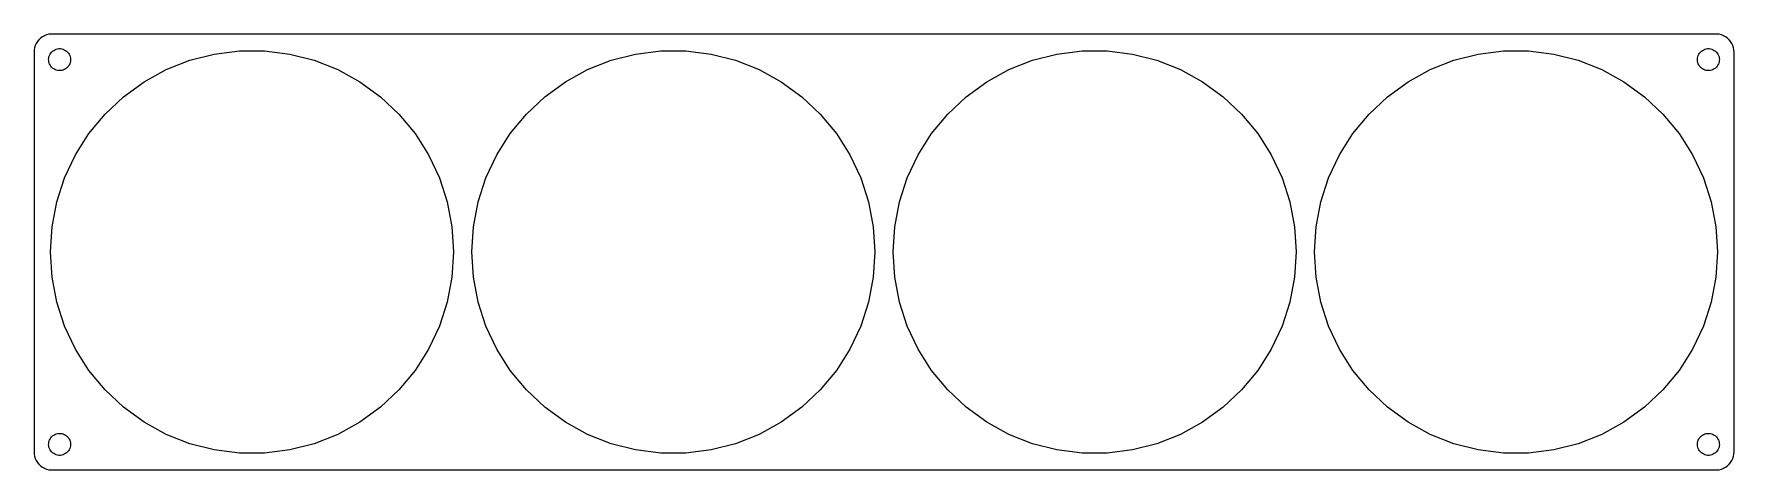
# Model space of a CAD drawing. Header units: metres. Extents: x -232 to 232, y -59 to 59.
import ezdxf

# ---------------------------------------------------------------- set-up
doc = ezdxf.new("R2010")
doc.units = ezdxf.units.M

msp = doc.modelspace()

# ---------------------------------------------------------------- linework, layer by layer
for p, q in [((-231.843, 55.7434), (-231.961, 55.1267)), ((-231.649, 56.3406), (-231.843, 55.7434)), ((-231.382, 56.9088), (-231.649, 56.3406)), ((-231.045, 57.4389), (-231.382, 56.9088)), ((-230.645, 57.9227), (-231.045, 57.4389)), ((-230.187, 58.3526), (-230.645, 57.9227)), ((-229.679, 58.7216), (-230.187, 58.3526)), ((-229.129, 59.0241), (-229.679, 58.7216)), ((-228.545, 59.2553), (-229.129, 59.0241)), ((-227.937, 59.4114), (-228.545, 59.2553)), ((-227.314, 59.4901), (-227.937, 59.4114)), ((227.314, 59.4901), (-227.314, 59.4901)), ((227.937, 59.4114), (227.314, 59.4901)), ((228.545, 59.2553), (227.937, 59.4114)), ((229.129, 59.0241), (228.545, 59.2553)), ((229.679, 58.7216), (229.129, 59.0241)), ((230.187, 58.3526), (229.679, 58.7216)), ((230.645, 57.9227), (230.187, 58.3526)), ((231.045, 57.4389), (230.645, 57.9227)), ((231.382, 56.9088), (231.045, 57.4389)), ((231.649, 56.3406), (231.382, 56.9088)), ((231.843, 55.7434), (231.649, 56.3406)), ((231.961, 55.1267), (231.843, 55.7434)), ((-231.961, 55.1267), (-232, 54.5)), ((-232, 54.5), (-232, -54.5)), ((-228, 52.5), (-227.976, 52.876)), ((-227.976, 52.124), (-228, 52.5)), ((-227.976, 52.876), (-227.906, 53.2461)), ((-227.906, 51.7539), (-227.976, 52.124)), ((-227.906, 53.2461), (-227.789, 53.6044)), ((-227.789, 51.3956), (-227.906, 51.7539)), ((-227.789, 53.6044), (-227.629, 53.9453)), ((-227.629, 51.0547), (-227.789, 51.3956)), ((-227.629, 53.9453), (-227.427, 54.2634)), ((-227.427, 50.7366), (-227.629, 51.0547)), ((-227.427, 54.2634), (-227.187, 54.5536)), ((-227.187, 54.5536), (-226.912, 54.8115)), ((-226.912, 54.8115), (-226.607, 55.033)), ((-226.607, 55.033), (-226.277, 55.2145)), ((-226.277, 55.2145), (-225.927, 55.3532)), ((-225.927, 55.3532), (-225.562, 55.4469)), ((-225.562, 55.4469), (-225.188, 55.4941)), ((-225.188, 55.4941), (-224.812, 55.4941)), ((-224.812, 55.4941), (-224.438, 55.4469)), ((-224.438, 55.4469), (-224.073, 55.3532)), ((-224.073, 55.3532), (-223.723, 55.2145)), ((-223.723, 55.2145), (-223.393, 55.033)), ((-223.393, 55.033), (-223.088, 54.8115)), ((-223.088, 54.8115), (-222.813, 54.5536)), ((-222.813, 54.5536), (-222.573, 54.2634)), ((-222.573, 54.2634), (-222.371, 53.9453)), ((-222.371, 51.0547), (-222.573, 50.7366)), ((-222.371, 53.9453), (-222.211, 53.6044)), ((-222.211, 51.3956), (-222.371, 51.0547)), ((-222.211, 53.6044), (-222.094, 53.2461)), ((-222.094, 51.7539), (-222.211, 51.3956)), ((-222.094, 53.2461), (-222.024, 52.876)), ((-222.024, 52.124), (-222.094, 51.7539)), ((-222.024, 52.876), (-222, 52.5)), ((-222, 52.5), (-222.024, 52.124)), ((-195.918, 49.7655), (-189.496, 52.3081)), ((-189.496, 52.3081), (-182.806, 54.0258)), ((-182.806, 54.0258), (-175.953, 54.8915)), ((-175.953, 54.8915), (-169.047, 54.8915)), ((-169.047, 54.8915), (-162.194, 54.0258)), ((-162.194, 54.0258), (-155.504, 52.3081)), ((-155.504, 52.3081), (-149.082, 49.7655)), ((-80.9179, 49.7655), (-74.4959, 52.3081)), ((-74.4959, 52.3081), (-67.806, 54.0258)), ((-67.806, 54.0258), (-60.9535, 54.8915)), ((-60.9535, 54.8915), (-54.0465, 54.8915)), ((-54.0465, 54.8915), (-47.194, 54.0258)), ((-47.194, 54.0258), (-40.5041, 52.3081)), ((-40.5041, 52.3081), (-34.0821, 49.7655)), ((34.0821, 49.7655), (40.5041, 52.3081)), ((40.5041, 52.3081), (47.194, 54.0258)), ((47.194, 54.0258), (54.0465, 54.8915)), ((54.0465, 54.8915), (60.9535, 54.8915)), ((60.9535, 54.8915), (67.806, 54.0258)), ((67.806, 54.0258), (74.4959, 52.3081)), ((74.4959, 52.3081), (80.9179, 49.7655)), ((149.082, 49.7655), (155.504, 52.3081)), ((155.504, 52.3081), (162.194, 54.0258)), ((162.194, 54.0258), (169.047, 54.8915)), ((169.047, 54.8915), (175.953, 54.8915)), ((175.953, 54.8915), (182.806, 54.0258)), ((182.806, 54.0258), (189.496, 52.3081)), ((189.496, 52.3081), (195.918, 49.7655)), ((222, 52.5), (222.024, 52.876)), ((222.024, 52.124), (222, 52.5)), ((222.024, 52.876), (222.094, 53.2461)), ((222.094, 51.7539), (222.024, 52.124)), ((222.094, 53.2461), (222.211, 53.6044)), ((222.211, 51.3956), (222.094, 51.7539)), ((222.211, 53.6044), (222.371, 53.9453)), ((222.371, 51.0547), (222.211, 51.3956)), ((222.371, 53.9453), (222.573, 54.2634)), ((222.573, 50.7366), (222.371, 51.0547)), ((222.573, 54.2634), (222.813, 54.5536)), ((222.813, 54.5536), (223.088, 54.8115)), ((223.088, 54.8115), (223.393, 55.033)), ((223.393, 55.033), (223.723, 55.2145)), ((223.723, 55.2145), (224.073, 55.3532)), ((224.073, 55.3532), (224.438, 55.4469)), ((224.438, 55.4469), (224.812, 55.4941)), ((224.812, 55.4941), (225.188, 55.4941)), ((225.188, 55.4941), (225.562, 55.4469)), ((225.562, 55.4469), (225.927, 55.3532)), ((225.927, 55.3532), (226.277, 55.2145)), ((226.277, 55.2145), (226.607, 55.033)), ((226.607, 55.033), (226.912, 54.8115)), ((226.912, 54.8115), (227.187, 54.5536)), ((227.187, 54.5536), (227.427, 54.2634)), ((227.427, 54.2634), (227.629, 53.9453)), ((227.629, 51.0547), (227.427, 50.7366)), ((227.629, 53.9453), (227.789, 53.6044)), ((227.789, 51.3956), (227.629, 51.0547)), ((227.789, 53.6044), (227.906, 53.2461)), ((227.906, 51.7539), (227.789, 51.3956)), ((227.906, 53.2461), (227.976, 52.876)), ((227.976, 52.124), (227.906, 51.7539)), ((227.976, 52.876), (228, 52.5)), ((228, 52.5), (227.976, 52.124)), ((232, 54.5), (231.961, 55.1267)), ((232, -54.5), (232, 54.5)), ((-227.187, 50.4464), (-227.427, 50.7366)), ((-226.912, 50.1885), (-227.187, 50.4464)), ((-226.607, 49.967), (-226.912, 50.1885)), ((-226.277, 49.7855), (-226.607, 49.967)), ((-225.927, 49.6468), (-226.277, 49.7855)), ((-225.562, 49.5531), (-225.927, 49.6468)), ((-225.188, 49.5059), (-225.562, 49.5531)), ((-224.812, 49.5059), (-225.188, 49.5059)), ((-224.438, 49.5531), (-224.812, 49.5059)), ((-224.073, 49.6468), (-224.438, 49.5531)), ((-223.723, 49.7855), (-224.073, 49.6468)), ((-223.393, 49.967), (-223.723, 49.7855)), ((-223.088, 50.1885), (-223.393, 49.967)), ((-222.813, 50.4464), (-223.088, 50.1885)), ((-222.573, 50.7366), (-222.813, 50.4464)), ((-207.558, 42.3782), (-201.97, 46.438)), ((-201.97, 46.438), (-195.918, 49.7655)), ((-149.082, 49.7655), (-143.03, 46.438)), ((-143.03, 46.438), (-137.442, 42.3782)), ((-92.5583, 42.3782), (-86.9705, 46.438)), ((-86.9705, 46.438), (-80.9179, 49.7655)), ((-34.0821, 49.7655), (-28.0295, 46.438)), ((-28.0295, 46.438), (-22.4417, 42.3782)), ((22.4417, 42.3782), (28.0295, 46.438)), ((28.0295, 46.438), (34.0821, 49.7655)), ((80.9179, 49.7655), (86.9705, 46.438)), ((86.9705, 46.438), (92.5583, 42.3782)), ((137.442, 42.3782), (143.03, 46.438)), ((143.03, 46.438), (149.082, 49.7655)), ((195.918, 49.7655), (201.97, 46.438)), ((201.97, 46.438), (207.558, 42.3782)), ((222.813, 50.4464), (222.573, 50.7366)), ((223.088, 50.1885), (222.813, 50.4464)), ((223.393, 49.967), (223.088, 50.1885)), ((223.723, 49.7855), (223.393, 49.967)), ((224.073, 49.6468), (223.723, 49.7855)), ((224.438, 49.5531), (224.073, 49.6468)), ((224.812, 49.5059), (224.438, 49.5531)), ((225.188, 49.5059), (224.812, 49.5059)), ((225.562, 49.5531), (225.188, 49.5059)), ((225.927, 49.6468), (225.562, 49.5531)), ((226.277, 49.7855), (225.927, 49.6468)), ((226.607, 49.967), (226.277, 49.7855)), ((226.912, 50.1885), (226.607, 49.967)), ((227.187, 50.4464), (226.912, 50.1885)), ((227.427, 50.7366), (227.187, 50.4464)), ((-212.593, 37.6501), (-207.558, 42.3782)), ((-137.442, 42.3782), (-132.407, 37.6501)), ((-97.5933, 37.6501), (-92.5583, 42.3782)), ((-22.4417, 42.3782), (-17.4067, 37.6501)), ((17.4067, 37.6501), (22.4417, 42.3782)), ((92.5583, 42.3782), (97.5933, 37.6501)), ((132.407, 37.6501), (137.442, 42.3782)), ((207.558, 42.3782), (212.593, 37.6501)), ((-216.996, 32.3282), (-212.593, 37.6501)), ((-132.407, 37.6501), (-128.004, 32.3282)), ((-101.996, 32.3282), (-97.5933, 37.6501)), ((-17.4067, 37.6501), (-13.0041, 32.3282)), ((13.0041, 32.3282), (17.4067, 37.6501)), ((97.5933, 37.6501), (101.996, 32.3282)), ((128.004, 32.3282), (132.407, 37.6501)), ((212.593, 37.6501), (216.996, 32.3282)), ((-220.697, 26.4964), (-216.996, 32.3282)), ((-128.004, 32.3282), (-124.303, 26.4964)), ((-105.697, 26.4964), (-101.996, 32.3282)), ((-13.0041, 32.3282), (-9.30313, 26.4964)), ((9.30313, 26.4964), (13.0041, 32.3282)), ((101.996, 32.3282), (105.697, 26.4964)), ((124.303, 26.4964), (128.004, 32.3282)), ((216.996, 32.3282), (220.697, 26.4964)), ((-223.638, 20.2468), (-220.697, 26.4964)), ((-124.303, 26.4964), (-121.362, 20.2468)), ((-108.638, 20.2468), (-105.697, 26.4964)), ((-9.30313, 26.4964), (-6.36229, 20.2468)), ((6.36229, 20.2468), (9.30313, 26.4964)), ((105.697, 26.4964), (108.638, 20.2468)), ((121.362, 20.2468), (124.303, 26.4964)), ((220.697, 26.4964), (223.638, 20.2468)), ((-225.772, 13.6779), (-223.638, 20.2468)), ((-121.362, 20.2468), (-119.228, 13.6779)), ((-110.772, 13.6779), (-108.638, 20.2468)), ((-6.36229, 20.2468), (-4.22792, 13.6779)), ((4.22792, 13.6779), (6.36229, 20.2468)), ((108.638, 20.2468), (110.772, 13.6779)), ((119.228, 13.6779), (121.362, 20.2468)), ((223.638, 20.2468), (225.772, 13.6779)), ((-227.066, 6.89333), (-225.772, 13.6779)), ((-119.228, 13.6779), (-117.934, 6.89333)), ((-112.066, 6.89333), (-110.772, 13.6779)), ((-4.22792, 13.6779), (-2.93369, 6.89333)), ((2.93369, 6.89333), (4.22792, 13.6779)), ((110.772, 13.6779), (112.066, 6.89333)), ((117.934, 6.89333), (119.228, 13.6779)), ((225.772, 13.6779), (227.066, 6.89333)), ((-227.5, 0), (-227.066, 6.89333)), ((-117.934, 6.89333), (-117.5, 0)), ((-112.5, 0), (-112.066, 6.89333)), ((-2.93369, 6.89333), (-2.5, 0)), ((2.5, 0), (2.93369, 6.89333)), ((112.066, 6.89333), (112.5, 0)), ((117.5, 0), (117.934, 6.89333)), ((227.066, 6.89333), (227.5, 0)), ((-227.066, -6.89333), (-227.5, 0)), ((-117.5, 0), (-117.934, -6.89333)), ((-112.066, -6.89333), (-112.5, 0)), ((-2.5, 0), (-2.93369, -6.89333)), ((2.93369, -6.89333), (2.5, 0)), ((112.5, 0), (112.066, -6.89333)), ((117.934, -6.89333), (117.5, 0)), ((227.5, 0), (227.066, -6.89333)), ((-225.772, -13.6779), (-227.066, -6.89333)), ((-117.934, -6.89333), (-119.228, -13.6779)), ((-110.772, -13.6779), (-112.066, -6.89333)), ((-2.93369, -6.89333), (-4.22792, -13.6779)), ((4.22792, -13.6779), (2.93369, -6.89333)), ((112.066, -6.89333), (110.772, -13.6779)), ((119.228, -13.6779), (117.934, -6.89333)), ((227.066, -6.89333), (225.772, -13.6779)), ((-223.638, -20.2468), (-225.772, -13.6779)), ((-119.228, -13.6779), (-121.362, -20.2468)), ((-108.638, -20.2468), (-110.772, -13.6779)), ((-4.22792, -13.6779), (-6.36229, -20.2468)), ((6.36229, -20.2468), (4.22792, -13.6779)), ((110.772, -13.6779), (108.638, -20.2468)), ((121.362, -20.2468), (119.228, -13.6779)), ((225.772, -13.6779), (223.638, -20.2468)), ((-220.697, -26.4964), (-223.638, -20.2468)), ((-121.362, -20.2468), (-124.303, -26.4964)), ((-105.697, -26.4964), (-108.638, -20.2468)), ((-6.36229, -20.2468), (-9.30313, -26.4964)), ((9.30313, -26.4964), (6.36229, -20.2468)), ((108.638, -20.2468), (105.697, -26.4964)), ((124.303, -26.4964), (121.362, -20.2468)), ((223.638, -20.2468), (220.697, -26.4964)), ((-216.996, -32.3282), (-220.697, -26.4964)), ((-124.303, -26.4964), (-128.004, -32.3282)), ((-101.996, -32.3282), (-105.697, -26.4964)), ((-9.30313, -26.4964), (-13.0041, -32.3282)), ((13.0041, -32.3282), (9.30313, -26.4964)), ((105.697, -26.4964), (101.996, -32.3282)), ((128.004, -32.3282), (124.303, -26.4964)), ((220.697, -26.4964), (216.996, -32.3282)), ((-212.593, -37.6501), (-216.996, -32.3282)), ((-128.004, -32.3282), (-132.407, -37.6501)), ((-97.5933, -37.6501), (-101.996, -32.3282)), ((-13.0041, -32.3282), (-17.4067, -37.6501)), ((17.4067, -37.6501), (13.0041, -32.3282)), ((101.996, -32.3282), (97.5933, -37.6501)), ((132.407, -37.6501), (128.004, -32.3282)), ((216.996, -32.3282), (212.593, -37.6501)), ((-207.558, -42.3782), (-212.593, -37.6501)), ((-132.407, -37.6501), (-137.442, -42.3782)), ((-92.5583, -42.3782), (-97.5933, -37.6501)), ((-17.4067, -37.6501), (-22.4417, -42.3782)), ((22.4417, -42.3782), (17.4067, -37.6501)), ((97.5933, -37.6501), (92.5583, -42.3782)), ((137.442, -42.3782), (132.407, -37.6501)), ((212.593, -37.6501), (207.558, -42.3782)), ((-201.97, -46.438), (-207.558, -42.3782)), ((-137.442, -42.3782), (-143.03, -46.438)), ((-86.9705, -46.438), (-92.5583, -42.3782)), ((-22.4417, -42.3782), (-28.0295, -46.438)), ((28.0295, -46.438), (22.4417, -42.3782)), ((92.5583, -42.3782), (86.9705, -46.438)), ((143.03, -46.438), (137.442, -42.3782)), ((207.558, -42.3782), (201.97, -46.438)), ((-227.629, -51.0547), (-227.427, -50.7366)), ((-227.427, -50.7366), (-227.187, -50.4464)), ((-227.187, -50.4464), (-226.912, -50.1885)), ((-226.912, -50.1885), (-226.607, -49.967)), ((-226.607, -49.967), (-226.277, -49.7855)), ((-226.277, -49.7855), (-225.927, -49.6468)), ((-225.927, -49.6468), (-225.562, -49.5531)), ((-225.562, -49.5531), (-225.188, -49.5059)), ((-225.188, -49.5059), (-224.812, -49.5059)), ((-224.812, -49.5059), (-224.438, -49.5531)), ((-224.438, -49.5531), (-224.073, -49.6468)), ((-224.073, -49.6468), (-223.723, -49.7855)), ((-223.723, -49.7855), (-223.393, -49.967)), ((-223.393, -49.967), (-223.088, -50.1885)), ((-223.088, -50.1885), (-222.813, -50.4464)), ((-222.813, -50.4464), (-222.573, -50.7366)), ((-222.573, -50.7366), (-222.371, -51.0547)), ((-195.918, -49.7655), (-201.97, -46.438)), ((-189.496, -52.3081), (-195.918, -49.7655)), ((-149.082, -49.7655), (-155.504, -52.3081)), ((-143.03, -46.438), (-149.082, -49.7655)), ((-80.9179, -49.7655), (-86.9705, -46.438)), ((-74.4959, -52.3081), (-80.9179, -49.7655)), ((-34.0821, -49.7655), (-40.5041, -52.3081)), ((-28.0295, -46.438), (-34.0821, -49.7655)), ((34.0821, -49.7655), (28.0295, -46.438)), ((40.5041, -52.3081), (34.0821, -49.7655)), ((80.9179, -49.7655), (74.4959, -52.3081)), ((86.9705, -46.438), (80.9179, -49.7655)), ((149.082, -49.7655), (143.03, -46.438)), ((155.504, -52.3081), (149.082, -49.7655)), ((195.918, -49.7655), (189.496, -52.3081)), ((201.97, -46.438), (195.918, -49.7655)), ((222.371, -51.0547), (222.573, -50.7366)), ((222.573, -50.7366), (222.813, -50.4464)), ((222.813, -50.4464), (223.088, -50.1885)), ((223.088, -50.1885), (223.393, -49.967)), ((223.393, -49.967), (223.723, -49.7855)), ((223.723, -49.7855), (224.073, -49.6468)), ((224.073, -49.6468), (224.438, -49.5531)), ((224.438, -49.5531), (224.812, -49.5059)), ((224.812, -49.5059), (225.188, -49.5059)), ((225.188, -49.5059), (225.562, -49.5531)), ((225.562, -49.5531), (225.927, -49.6468)), ((225.927, -49.6468), (226.277, -49.7855)), ((226.277, -49.7855), (226.607, -49.967)), ((226.607, -49.967), (226.912, -50.1885)), ((226.912, -50.1885), (227.187, -50.4464)), ((227.187, -50.4464), (227.427, -50.7366)), ((227.427, -50.7366), (227.629, -51.0547)), ((-232, -54.5), (-231.961, -55.1267)), ((-231.961, -55.1267), (-231.843, -55.7434)), ((-228, -52.5), (-227.976, -52.124)), ((-227.976, -52.876), (-228, -52.5)), ((-227.976, -52.124), (-227.906, -51.7539)), ((-227.906, -53.2461), (-227.976, -52.876)), ((-227.906, -51.7539), (-227.789, -51.3956)), ((-227.789, -53.6044), (-227.906, -53.2461)), ((-227.789, -51.3956), (-227.629, -51.0547)), ((-227.629, -53.9453), (-227.789, -53.6044)), ((-227.427, -54.2634), (-227.629, -53.9453)), ((-227.187, -54.5536), (-227.427, -54.2634)), ((-226.912, -54.8115), (-227.187, -54.5536)), ((-226.607, -55.033), (-226.912, -54.8115)), ((-226.277, -55.2145), (-226.607, -55.033)), ((-225.927, -55.3532), (-226.277, -55.2145)), ((-225.562, -55.4469), (-225.927, -55.3532)), ((-225.188, -55.4941), (-225.562, -55.4469)), ((-224.812, -55.4941), (-225.188, -55.4941)), ((-224.438, -55.4469), (-224.812, -55.4941)), ((-224.073, -55.3532), (-224.438, -55.4469)), ((-223.723, -55.2145), (-224.073, -55.3532)), ((-223.393, -55.033), (-223.723, -55.2145)), ((-223.088, -54.8115), (-223.393, -55.033)), ((-222.813, -54.5536), (-223.088, -54.8115)), ((-222.573, -54.2634), (-222.813, -54.5536)), ((-222.371, -53.9453), (-222.573, -54.2634)), ((-222.371, -51.0547), (-222.211, -51.3956)), ((-222.211, -53.6044), (-222.371, -53.9453)), ((-222.211, -51.3956), (-222.094, -51.7539)), ((-222.094, -53.2461), (-222.211, -53.6044)), ((-222.094, -51.7539), (-222.024, -52.124)), ((-222.024, -52.876), (-222.094, -53.2461)), ((-222.024, -52.124), (-222, -52.5)), ((-222, -52.5), (-222.024, -52.876)), ((-182.806, -54.0258), (-189.496, -52.3081)), ((-175.953, -54.8915), (-182.806, -54.0258)), ((-169.047, -54.8915), (-175.953, -54.8915)), ((-162.194, -54.0258), (-169.047, -54.8915)), ((-155.504, -52.3081), (-162.194, -54.0258)), ((-67.806, -54.0258), (-74.4959, -52.3081)), ((-60.9535, -54.8915), (-67.806, -54.0258)), ((-54.0465, -54.8915), (-60.9535, -54.8915)), ((-47.194, -54.0258), (-54.0465, -54.8915)), ((-40.5041, -52.3081), (-47.194, -54.0258)), ((47.194, -54.0258), (40.5041, -52.3081)), ((54.0465, -54.8915), (47.194, -54.0258)), ((60.9535, -54.8915), (54.0465, -54.8915)), ((67.806, -54.0258), (60.9535, -54.8915)), ((74.4959, -52.3081), (67.806, -54.0258)), ((162.194, -54.0258), (155.504, -52.3081)), ((169.047, -54.8915), (162.194, -54.0258)), ((175.953, -54.8915), (169.047, -54.8915)), ((182.806, -54.0258), (175.953, -54.8915)), ((189.496, -52.3081), (182.806, -54.0258)), ((222, -52.5), (222.024, -52.124)), ((222.024, -52.876), (222, -52.5)), ((222.024, -52.124), (222.094, -51.7539)), ((222.094, -53.2461), (222.024, -52.876)), ((222.094, -51.7539), (222.211, -51.3956)), ((222.211, -53.6044), (222.094, -53.2461)), ((222.211, -51.3956), (222.371, -51.0547)), ((222.371, -53.9453), (222.211, -53.6044)), ((222.573, -54.2634), (222.371, -53.9453)), ((222.813, -54.5536), (222.573, -54.2634)), ((223.088, -54.8115), (222.813, -54.5536)), ((223.393, -55.033), (223.088, -54.8115)), ((223.723, -55.2145), (223.393, -55.033)), ((224.073, -55.3532), (223.723, -55.2145)), ((224.438, -55.4469), (224.073, -55.3532)), ((224.812, -55.4941), (224.438, -55.4469)), ((225.188, -55.4941), (224.812, -55.4941)), ((225.562, -55.4469), (225.188, -55.4941)), ((225.927, -55.3532), (225.562, -55.4469)), ((226.277, -55.2145), (225.927, -55.3532)), ((226.607, -55.033), (226.277, -55.2145)), ((226.912, -54.8115), (226.607, -55.033)), ((227.187, -54.5536), (226.912, -54.8115)), ((227.427, -54.2634), (227.187, -54.5536)), ((227.629, -53.9453), (227.427, -54.2634)), ((227.629, -51.0547), (227.789, -51.3956)), ((227.789, -53.6044), (227.629, -53.9453)), ((227.789, -51.3956), (227.906, -51.7539)), ((227.906, -53.2461), (227.789, -53.6044)), ((227.906, -51.7539), (227.976, -52.124)), ((227.976, -52.876), (227.906, -53.2461)), ((227.976, -52.124), (228, -52.5)), ((228, -52.5), (227.976, -52.876)), ((231.843, -55.7434), (231.961, -55.1267)), ((231.961, -55.1267), (232, -54.5)), ((-231.843, -55.7434), (-231.649, -56.3406)), ((-231.649, -56.3406), (-231.382, -56.9088)), ((-231.382, -56.9088), (-231.045, -57.4389)), ((-231.045, -57.4389), (-230.645, -57.9227)), ((-230.645, -57.9227), (-230.187, -58.3526)), ((-230.187, -58.3526), (-229.679, -58.7216)), ((-229.679, -58.7216), (-229.129, -59.0241)), ((-229.129, -59.0241), (-228.545, -59.2553)), ((-228.545, -59.2553), (-227.937, -59.4114)), ((-227.937, -59.4114), (-227.314, -59.4901)), ((-227.314, -59.4901), (227.314, -59.4901)), ((227.314, -59.4901), (227.937, -59.4114)), ((227.937, -59.4114), (228.545, -59.2553)), ((228.545, -59.2553), (229.129, -59.0241)), ((229.129, -59.0241), (229.679, -58.7216)), ((229.679, -58.7216), (230.187, -58.3526)), ((230.187, -58.3526), (230.645, -57.9227)), ((230.645, -57.9227), (231.045, -57.4389)), ((231.045, -57.4389), (231.382, -56.9088)), ((231.382, -56.9088), (231.649, -56.3406)), ((231.649, -56.3406), (231.843, -55.7434))]:
    msp.add_line(p, q)

doc.saveas('drawing.dxf')
